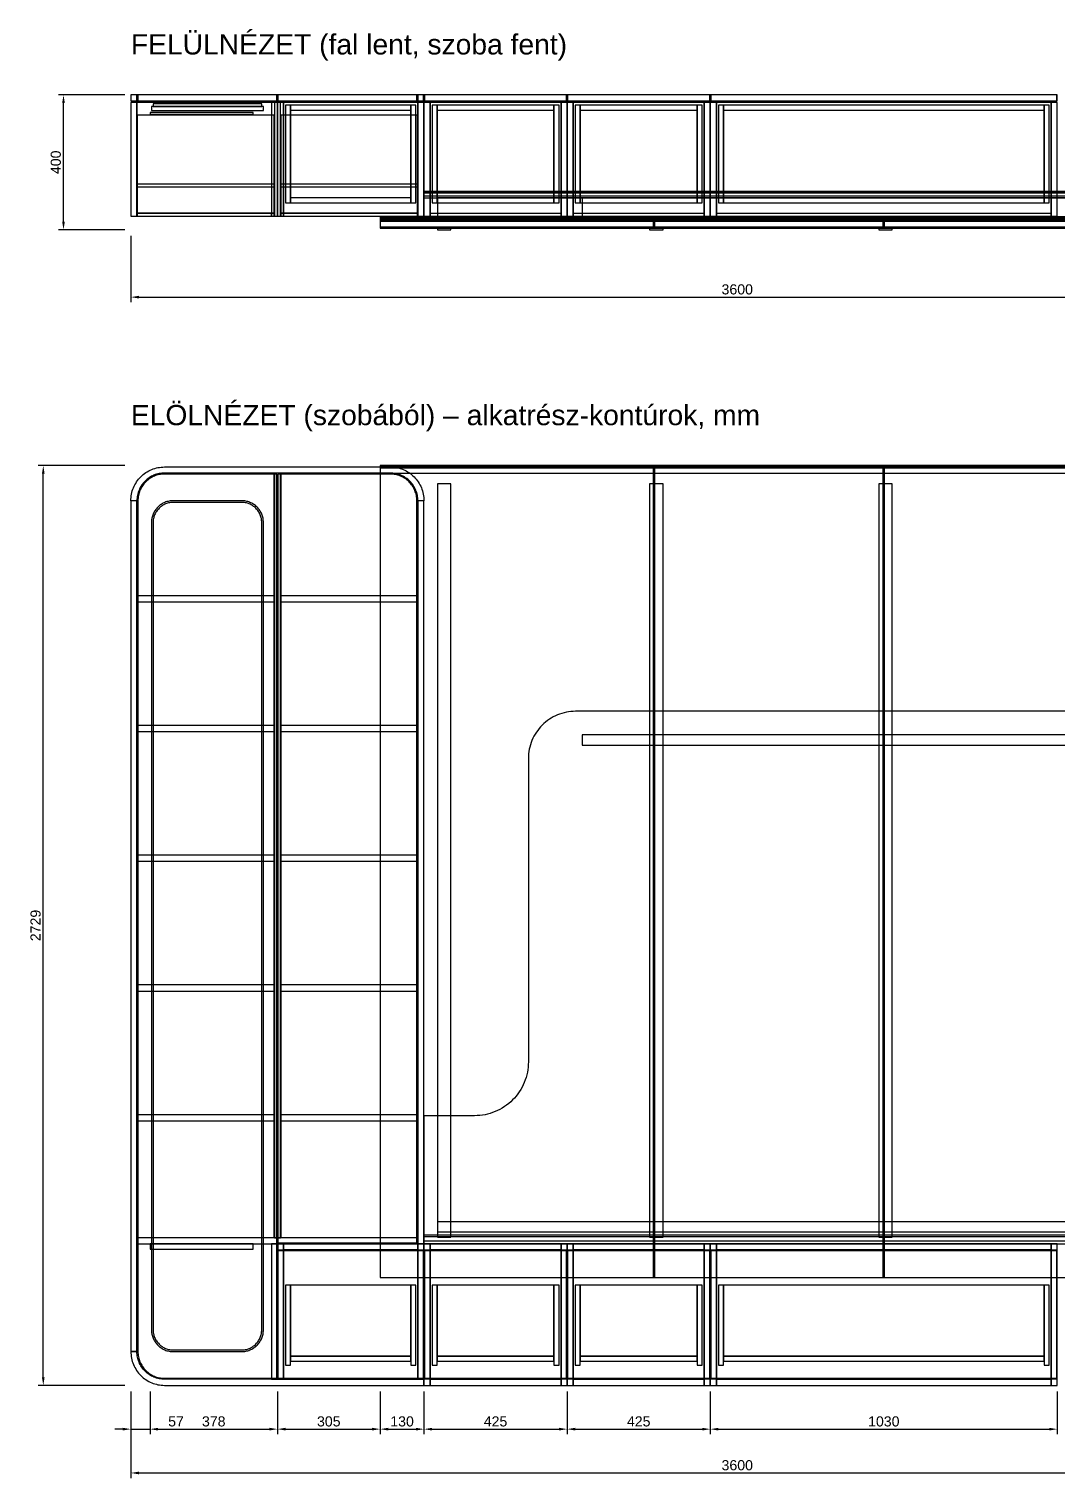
# Model space of a CAD drawing. Header units: millimetres. Extents: x -303 to 5128, y 1225 to 5525.
# Drawn here: x -303 to 2749, y 1225 to 5525 of the extents above; entities that cross this region are included whole.
import ezdxf

# ---------------------------------------------------------------- set-up
doc = ezdxf.new("R2010")
doc.units = ezdxf.units.MM
doc.layers.add('MERET', color=2, linetype='Continuous')
doc.layers.add('MERET_NEZET', color=7, linetype='Continuous')
doc.styles.get("Standard").update_dxf_attribs({"font": 'Arial.ttf'})
doc.dimstyles.new('ISO-25', dxfattribs={"dimtxt": 2.5, "dimasz": 2.5, "dimexe": 1.25, "dimexo": 0.625, "dimtad": 1, "dimtxsty": 'Standard', "dimcen": 2.5, "dimadec": 0, "dimazin": 0, "dimtfac": 1, "dimtmove": 0, "dimatfit": 3, "dimfxl": 1, "dimarcsym": 0})

# ---------------------------------------------------------------- blocks, each defined once
blk = doc.blocks.new('*D19')
at = {"layer": 'Defpoints', "color": 0, "transparency": 16777216}
for p in [(0, 1500), (3600, 1500), (3600, 1240)]:
    blk.add_point(p, dxfattribs=at)
at = {"layer": 'MERET', "color": 0, "lineweight": -2, "transparency": 16777216}
for p, q in [((0, 1482), (0, 1225)), ((3600, 1482), (3600, 1225)), ((24, 1240), (3576, 1240))]:
    blk.add_line(p, q, dxfattribs=at)
at = {"layer": 'MERET', "color": 0, "transparency": 16777216}
for points in [[(24, 1244), (24, 1236), (0, 1240)], [(3576, 1244), (3576, 1236), (3600, 1240)]]:
    blk.add_solid(points, dxfattribs=at)
at = {"layer": 'MERET', "color": 0, "transparency": 16777216, "insert": (1800, 1262.8), "char_height": 30, "attachment_point": 5}
blk.add_mtext('3600', dxfattribs=at)
blk = doc.blocks.new('*D20')
at = {"layer": 'Defpoints', "color": 0, "transparency": 16777216}
for p in [(-260, 4229), (0, 4229), (0, 1500)]:
    blk.add_point(p, dxfattribs=at)
at = {"layer": 'MERET', "color": 0, "lineweight": -2, "transparency": 16777216}
for p, q in [((-18, 4229), (-275, 4229)), ((-260, 1524), (-260, 4205)), ((-18, 1500), (-275, 1500))]:
    blk.add_line(p, q, dxfattribs=at)
at = {"layer": 'MERET', "color": 0, "transparency": 16777216}
for points in [[(-264, 4205), (-256, 4205), (-260, 4229)], [(-264, 1524), (-256, 1524), (-260, 1500)]]:
    blk.add_solid(points, dxfattribs=at)
at = {"layer": 'MERET', "color": 0, "transparency": 16777216, "insert": (-282.8, 2864.5), "char_height": 30, "attachment_point": 5, "rotation": 90}
blk.add_mtext('2729', dxfattribs=at)
blk = doc.blocks.new('*D21')
at = {"layer": 'Defpoints', "color": 0, "transparency": 16777216}
for p in [(0, 4929), (3600, 4929), (3600, 4729)]:
    blk.add_point(p, dxfattribs=at)
at = {"layer": 'MERET', "color": 0, "lineweight": -2, "transparency": 16777216}
for p, q in [((0, 4911), (0, 4714)), ((3600, 4911), (3600, 4714)), ((24, 4729), (3576, 4729))]:
    blk.add_line(p, q, dxfattribs=at)
at = {"layer": 'MERET', "color": 0, "transparency": 16777216}
for points in [[(24, 4733), (24, 4725), (0, 4729)], [(3576, 4733), (3576, 4725), (3600, 4729)]]:
    blk.add_solid(points, dxfattribs=at)
at = {"layer": 'MERET', "color": 0, "transparency": 16777216, "insert": (1800, 4751.8), "char_height": 30, "attachment_point": 5}
blk.add_mtext('3600', dxfattribs=at)
blk = doc.blocks.new('*D22')
at = {"layer": 'Defpoints', "color": 0, "transparency": 16777216}
for p in [(-200, 5329), (0, 5329), (0, 4929)]:
    blk.add_point(p, dxfattribs=at)
at = {"layer": 'MERET', "color": 0, "lineweight": -2, "transparency": 16777216}
for p, q in [((-18, 5329), (-215, 5329)), ((-200, 4953), (-200, 5305)), ((-18, 4929), (-215, 4929))]:
    blk.add_line(p, q, dxfattribs=at)
at = {"layer": 'MERET', "color": 0, "transparency": 16777216}
for points in [[(-204, 5305), (-196, 5305), (-200, 5329)], [(-204, 4953), (-196, 4953), (-200, 4929)]]:
    blk.add_solid(points, dxfattribs=at)
at = {"layer": 'MERET', "color": 0, "transparency": 16777216, "insert": (-222.8, 5129), "char_height": 30, "attachment_point": 5, "rotation": 90}
blk.add_mtext('400', dxfattribs=at)
blk = doc.blocks.new('*D25')
at = {"layer": 'Defpoints', "color": 0, "transparency": 16777216}
for p in [(0, 1500), (57, 1500), (57, 1370)]:
    blk.add_point(p, dxfattribs=at)
at = {"layer": 'MERET', "color": 0, "lineweight": -2, "transparency": 16777216}
for p, q in [((0, 1482), (0, 1355)), ((57, 1482), (57, 1355)), ((-24, 1370), (-48, 1370)), ((0, 1370), (57, 1370)), ((81, 1370), (163, 1370))]:
    blk.add_line(p, q, dxfattribs=at)
at = {"layer": 'MERET', "color": 0, "transparency": 16777216}
for points in [[(-24, 1374), (-24, 1366), (0, 1370)], [(81, 1374), (81, 1366), (57, 1370)]]:
    blk.add_solid(points, dxfattribs=at)
at = {"layer": 'MERET', "color": 0, "transparency": 16777216, "insert": (134, 1392.8), "char_height": 30, "attachment_point": 5}
blk.add_mtext('57', dxfattribs=at)
blk = doc.blocks.new('*D26')
at = {"layer": 'Defpoints', "color": 0, "transparency": 16777216}
for p in [(57, 1500), (435, 1500), (435, 1370)]:
    blk.add_point(p, dxfattribs=at)
at = {"layer": 'MERET', "color": 0, "lineweight": -2, "transparency": 16777216}
for p, q in [((57, 1482), (57, 1355)), ((435, 1482), (435, 1355)), ((81, 1370), (411, 1370))]:
    blk.add_line(p, q, dxfattribs=at)
at = {"layer": 'MERET', "color": 0, "transparency": 16777216}
for points in [[(81, 1374), (81, 1366), (57, 1370)], [(411, 1374), (411, 1366), (435, 1370)]]:
    blk.add_solid(points, dxfattribs=at)
at = {"layer": 'MERET', "color": 0, "transparency": 16777216, "insert": (246, 1392.8), "char_height": 30, "attachment_point": 5}
blk.add_mtext('378', dxfattribs=at)
blk = doc.blocks.new('*D27')
at = {"layer": 'Defpoints', "color": 0, "transparency": 16777216}
for p in [(435, 1500), (740, 1500), (740, 1370)]:
    blk.add_point(p, dxfattribs=at)
at = {"layer": 'MERET', "color": 0, "lineweight": -2, "transparency": 16777216}
for p, q in [((435, 1482), (435, 1355)), ((740, 1482), (740, 1355)), ((459, 1370), (716, 1370))]:
    blk.add_line(p, q, dxfattribs=at)
at = {"layer": 'MERET', "color": 0, "transparency": 16777216}
for points in [[(459, 1374), (459, 1366), (435, 1370)], [(716, 1374), (716, 1366), (740, 1370)]]:
    blk.add_solid(points, dxfattribs=at)
at = {"layer": 'MERET', "color": 0, "transparency": 16777216, "insert": (587.5, 1392.8), "char_height": 30, "attachment_point": 5}
blk.add_mtext('305', dxfattribs=at)
blk = doc.blocks.new('*D28')
at = {"layer": 'Defpoints', "color": 0, "transparency": 16777216}
for p in [(740, 1500), (870, 1500), (870, 1370)]:
    blk.add_point(p, dxfattribs=at)
at = {"layer": 'MERET', "color": 0, "lineweight": -2, "transparency": 16777216}
for p, q in [((740, 1482), (740, 1355)), ((870, 1482), (870, 1355)), ((764, 1370), (846, 1370))]:
    blk.add_line(p, q, dxfattribs=at)
at = {"layer": 'MERET', "color": 0, "transparency": 16777216}
for points in [[(764, 1374), (764, 1366), (740, 1370)], [(846, 1374), (846, 1366), (870, 1370)]]:
    blk.add_solid(points, dxfattribs=at)
at = {"layer": 'MERET', "color": 0, "transparency": 16777216, "insert": (805, 1392.8), "char_height": 30, "attachment_point": 5}
blk.add_mtext('130', dxfattribs=at)
blk = doc.blocks.new('*D29')
at = {"layer": 'Defpoints', "color": 0, "transparency": 16777216}
for p in [(870, 1500), (1295, 1500), (1295, 1370)]:
    blk.add_point(p, dxfattribs=at)
at = {"layer": 'MERET', "color": 0, "lineweight": -2, "transparency": 16777216}
for p, q in [((870, 1482), (870, 1355)), ((1295, 1482), (1295, 1355)), ((894, 1370), (1271, 1370))]:
    blk.add_line(p, q, dxfattribs=at)
at = {"layer": 'MERET', "color": 0, "transparency": 16777216}
for points in [[(894, 1374), (894, 1366), (870, 1370)], [(1271, 1374), (1271, 1366), (1295, 1370)]]:
    blk.add_solid(points, dxfattribs=at)
at = {"layer": 'MERET', "color": 0, "transparency": 16777216, "insert": (1082.5, 1392.8), "char_height": 30, "attachment_point": 5}
blk.add_mtext('425', dxfattribs=at)
blk = doc.blocks.new('*D30')
at = {"layer": 'Defpoints', "color": 0, "transparency": 16777216}
for p in [(1295, 1500), (1720, 1500), (1720, 1370)]:
    blk.add_point(p, dxfattribs=at)
at = {"layer": 'MERET', "color": 0, "lineweight": -2, "transparency": 16777216}
for p, q in [((1295, 1482), (1295, 1355)), ((1720, 1482), (1720, 1355)), ((1319, 1370), (1696, 1370))]:
    blk.add_line(p, q, dxfattribs=at)
at = {"layer": 'MERET', "color": 0, "transparency": 16777216}
for points in [[(1319, 1374), (1319, 1366), (1295, 1370)], [(1696, 1374), (1696, 1366), (1720, 1370)]]:
    blk.add_solid(points, dxfattribs=at)
at = {"layer": 'MERET', "color": 0, "transparency": 16777216, "insert": (1507.5, 1392.8), "char_height": 30, "attachment_point": 5}
blk.add_mtext('425', dxfattribs=at)
blk = doc.blocks.new('*D31')
at = {"layer": 'Defpoints', "color": 0, "transparency": 16777216}
for p in [(1720, 1500), (2750, 1500), (2750, 1370)]:
    blk.add_point(p, dxfattribs=at)
at = {"layer": 'MERET', "color": 0, "lineweight": -2, "transparency": 16777216}
for p, q in [((1720, 1482), (1720, 1355)), ((2750, 1482), (2750, 1355)), ((1744, 1370), (2726, 1370))]:
    blk.add_line(p, q, dxfattribs=at)
at = {"layer": 'MERET', "color": 0, "transparency": 16777216}
for points in [[(1744, 1374), (1744, 1366), (1720, 1370)], [(2726, 1374), (2726, 1366), (2750, 1370)]]:
    blk.add_solid(points, dxfattribs=at)
at = {"layer": 'MERET', "color": 0, "transparency": 16777216, "insert": (2235, 1392.8), "char_height": 30, "attachment_point": 5}
blk.add_mtext('1030', dxfattribs=at)

msp = doc.modelspace()

# ---------------------------------------------------------------- linework, layer by layer
at = {"layer": 'MERET_NEZET'}
for points in [[(0, 5311), (870, 5311), (870, 5329), (0, 5329)], [(0, 5311), (870, 5311), (870, 5329), (0, 5329)], [(0, 5311), (18, 5311), (18, 5329), (0, 5329)], [(0, 4969), (18, 4969), (18, 5306), (0, 5306)], [(0, 4969), (870, 4969), (870, 5306), (0, 5306)], [(0, 4969), (870, 4969), (870, 5306), (0, 5306)], [(18, 4969), (852, 4969), (852, 5306), (18, 5306)], [(21, 5311), (433.5, 5311), (433.5, 5329), (21, 5329)], [(61, 5283), (393.5, 5283), (393.5, 5295), (61, 5295)], [(66, 5295), (388.5, 5295), (388.5, 5303), (66, 5303)], [(417, 4969), (435, 4969), (435, 5306), (417, 5306)], [(426, 4969), (444, 4969), (444, 5306), (426, 5306)], [(435, 4969), (453, 4969), (453, 5306), (435, 5306)], [(436.5, 5311), (868.5, 5311), (868.5, 5329), (436.5, 5329)], [(436.5, 5311), (849, 5311), (849, 5329), (436.5, 5329)], [(436.5, 5311), (870, 5311), (870, 5329), (436.5, 5329)], [(453, 4969), (852, 4969), (852, 5306), (453, 5306)], [(459, 5009), (474, 5009), (474, 5299), (459, 5299)], [(474, 5284), (831, 5284), (831, 5299), (474, 5299)], [(474, 5009), (831, 5009), (831, 5299), (474, 5299)], [(831, 5009), (846, 5009), (846, 5299), (831, 5299)], [(852, 5311), (870, 5311), (870, 5329), (852, 5329)], [(852, 4969), (870, 4969), (870, 5306), (852, 5306)], [(852, 4969), (870, 4969), (870, 5306), (852, 5306)], [(870, 5311), (1720, 5311), (1720, 5329), (870, 5329)], [(870, 5311), (1720, 5311), (1720, 5329), (870, 5329)], [(870, 4969), (888, 4969), (888, 5306), (870, 5306)], [(871.5, 5311), (1293.5, 5311), (1293.5, 5329), (871.5, 5329)], [(888, 4969), (1277, 4969), (1277, 5306), (888, 5306)], [(888, 4969), (1277, 4969), (1277, 5306), (888, 5306)], [(894, 5009), (909, 5009), (909, 5299), (894, 5299)], [(909, 5284), (1256, 5284), (1256, 5299), (909, 5299)], [(909, 5009), (1256, 5009), (1256, 5299), (909, 5299)], [(1256, 5009), (1271, 5009), (1271, 5299), (1256, 5299)], [(1277, 4969), (1295, 4969), (1295, 5306), (1277, 5306)], [(1295, 4969), (1313, 4969), (1313, 5306), (1295, 5306)], [(1296.5, 5311), (1718.5, 5311), (1718.5, 5329), (1296.5, 5329)], [(1313, 4969), (1702, 4969), (1702, 5306), (1313, 5306)], [(1313, 4969), (1702, 4969), (1702, 5306), (1313, 5306)], [(1319, 5009), (1334, 5009), (1334, 5299), (1319, 5299)], [(1334, 5284), (1681, 5284), (1681, 5299), (1334, 5299)], [(1334, 5009), (1681, 5009), (1681, 5299), (1334, 5299)], [(1681, 5009), (1696, 5009), (1696, 5299), (1681, 5299)], [(1702, 4969), (1720, 4969), (1720, 5306), (1702, 5306)], [(1720, 5311), (2750, 5311), (2750, 5329), (1720, 5329)], [(1720, 5311), (2750, 5311), (2750, 5329), (1720, 5329)], [(1720, 4969), (1738, 4969), (1738, 5306), (1720, 5306)], [(1721.5, 5311), (2748.5, 5311), (2748.5, 5329), (1721.5, 5329)], [(1738, 4969), (2732, 4969), (2732, 5306), (1738, 5306)], [(1738, 4969), (2732, 4969), (2732, 5306), (1738, 5306)], [(1744, 5009), (1759, 5009), (1759, 5299), (1744, 5299)], [(1759, 5284), (2711, 5284), (2711, 5299), (1759, 5299)], [(1759, 5009), (2711, 5009), (2711, 5299), (1759, 5299)], [(2711, 5009), (2726, 5009), (2726, 5299), (2711, 5299)], [(2732, 4969), (2750, 4969), (2750, 5306), (2732, 5306)], [(19, 4979), (425, 4979), (425, 5269), (19, 5269)], [(19, 4979), (425, 4979), (425, 5269), (19, 5269)], [(19, 4979), (425, 4979), (425, 5269), (19, 5269)], [(19, 4979), (425, 4979), (425, 5269), (19, 5269)], [(19, 4979), (425, 4979), (425, 5269), (19, 5269)], [(57, 5272), (363, 5272), (363, 5277), (57, 5277)], [(445, 4979), (851, 4979), (851, 5269), (445, 5269)], [(445, 4979), (851, 4979), (851, 5269), (445, 5269)], [(445, 4979), (851, 4979), (851, 5269), (445, 5269)], [(445, 4979), (851, 4979), (851, 5269), (445, 5269)], [(445, 4979), (851, 4979), (851, 5269), (445, 5269)], [(19, 5056), (425, 5056), (425, 5064), (19, 5064)], [(445, 5056), (851, 5056), (851, 5064), (445, 5064)], [(870, 5024), (3500, 5024), (3500, 5042), (870, 5042)], [(870, 5038), (3498, 5038), (3498, 5042), (870, 5042)], [(870, 5030), (3498, 5030), (3498, 5038), (870, 5038)], [(474, 5009), (831, 5009), (831, 5024), (474, 5024)], [(909, 5009), (1256, 5009), (1256, 5024), (909, 5024)], [(910, 4955), (3440, 4955), (3440, 5024), (910, 5024)], [(1334, 5009), (1681, 5009), (1681, 5024), (1334, 5024)], [(1340, 4955), (3360, 4955), (3360, 5024), (1340, 5024)], [(1759, 5009), (2711, 5009), (2711, 5024), (1759, 5024)], [(18, 4969), (417, 4969), (417, 4977), (18, 4977)], [(19, 4969), (425, 4969), (425, 4977), (19, 4977)], [(445, 4969), (851, 4969), (851, 4977), (445, 4977)], [(453, 4969), (852, 4969), (852, 4977), (453, 4977)], [(740, 4963), (3597, 4963), (3597, 4967), (740, 4967)], [(740, 4955), (3597, 4955), (3597, 4963), (740, 4963)], [(740, 4934), (3585, 4934), (3585, 4958), (740, 4958)], [(740, 4954), (3585, 4954), (3585, 4958), (740, 4958)], [(740, 4954), (3597, 4954), (3597, 4955), (740, 4955)], [(740, 4937), (1551, 4937), (1551, 4954), (740, 4954)], [(888, 4969), (1277, 4969), (1277, 4977), (888, 4977)], [(1313, 4969), (1702, 4969), (1702, 4977), (1313, 4977)], [(1554, 4937), (2233.5, 4937), (2233.5, 4954), (1554, 4954)], [(1738, 4969), (2732, 4969), (2732, 4977), (1738, 4977)], [(2236.5, 4937), (2916, 4937), (2916, 4954), (2236.5, 4954)], [(740, 4934), (3585, 4934), (3585, 4937), (740, 4937)], [(910, 4929), (950, 4929), (950, 4937), (910, 4937)], [(1540, 4929), (1580, 4929), (1580, 4937), (1540, 4937)], [(2220, 4929), (2260, 4929), (2260, 4937), (2220, 4937)], [(0, 4125), (0.12, 4129.91), (0.48, 4134.8), (1.08, 4139.67), (1.92, 4144.51), (3, 4149.3), (4.31, 4154.03), (5.85, 4158.69), (7.61, 4163.27), (9.6, 4167.76), (11.81, 4172.14), (14.23, 4176.41), (16.85, 4180.56), (19.68, 4184.57), (22.7, 4188.44), (25.9, 4192.16), (29.29, 4195.71), (32.84, 4199.1), (36.56, 4202.3), (40.43, 4205.32), (44.44, 4208.15), (48.59, 4210.77), (52.86, 4213.19), (57.24, 4215.4), (61.73, 4217.39), (66.31, 4219.15), (70.97, 4220.69), (75.7, 4222), (80.49, 4223.08), (85.33, 4223.92), (90.2, 4224.52), (95.09, 4224.88), (100, 4225), (770, 4225), (770, 4225), (774.91, 4224.88), (779.8, 4224.52), (784.67, 4223.92), (789.51, 4223.08), (794.3, 4222), (799.03, 4220.69), (803.69, 4219.15), (808.27, 4217.39), (812.76, 4215.4), (817.14, 4213.19), (821.41, 4210.77), (825.56, 4208.15), (829.57, 4205.32), (833.44, 4202.3), (837.16, 4199.1), (840.71, 4195.71), (844.1, 4192.16), (847.3, 4188.44), (850.32, 4184.57), (853.15, 4180.56), (855.77, 4176.41), (858.19, 4172.14), (860.4, 4167.76), (862.39, 4163.27), (864.15, 4158.69), (865.69, 4154.03), (867, 4149.3), (868.08, 4144.51), (868.92, 4139.67), (869.52, 4134.8), (869.88, 4129.91), (870, 4125), (852, 4125), (852, 4125), (851.9, 4129.02), (851.61, 4133.04), (851.11, 4137.03), (850.42, 4141), (849.54, 4144.92), (848.47, 4148.8), (847.21, 4152.62), (845.76, 4156.38), (844.13, 4160.06), (842.32, 4163.65), (840.33, 4167.16), (838.18, 4170.56), (835.86, 4173.85), (833.39, 4177.02), (830.76, 4180.07), (827.98, 4182.98), (825.07, 4185.76), (822.02, 4188.39), (818.85, 4190.86), (815.56, 4193.18), (812.16, 4195.33), (808.65, 4197.32), (805.06, 4199.13), (801.38, 4200.76), (797.62, 4202.21), (793.8, 4203.47), (789.92, 4204.54), (786, 4205.42), (782.03, 4206.11), (778.04, 4206.61), (774.02, 4206.9), (770, 4207), (100, 4207), (100, 4207), (95.98, 4206.9), (91.96, 4206.61), (87.97, 4206.11), (84, 4205.42), (80.08, 4204.54), (76.2, 4203.47), (72.38, 4202.21), (68.62, 4200.76), (64.94, 4199.13), (61.35, 4197.32), (57.84, 4195.33), (54.44, 4193.18), (51.15, 4190.86), (47.98, 4188.39), (44.93, 4185.76), (42.02, 4182.98), (39.24, 4180.07), (36.61, 4177.02), (34.14, 4173.85), (31.82, 4170.56), (29.67, 4167.16), (27.68, 4163.65), (25.87, 4160.06), (24.24, 4156.38), (22.79, 4152.62), (21.53, 4148.8), (20.46, 4144.92), (19.58, 4141), (18.89, 4137.03), (18.39, 4133.04), (18.1, 4129.02), (18, 4125)], [(0, 4125), (0.12, 4129.91), (0.48, 4134.8), (1.08, 4139.67), (1.92, 4144.51), (3, 4149.3), (4.31, 4154.03), (5.85, 4158.69), (7.61, 4163.27), (9.6, 4167.76), (11.81, 4172.14), (14.23, 4176.41), (16.85, 4180.56), (19.68, 4184.57), (22.7, 4188.44), (25.9, 4192.16), (29.29, 4195.71), (32.84, 4199.1), (36.56, 4202.3), (40.43, 4205.32), (44.44, 4208.15), (48.59, 4210.77), (52.86, 4213.19), (57.24, 4215.4), (61.73, 4217.39), (66.31, 4219.15), (70.97, 4220.69), (75.7, 4222), (80.49, 4223.08), (85.33, 4223.92), (90.2, 4224.52), (95.09, 4224.88), (100, 4225), (770, 4225), (770, 4225), (774.91, 4224.88), (779.8, 4224.52), (784.67, 4223.92), (789.51, 4223.08), (794.3, 4222), (799.03, 4220.69), (803.69, 4219.15), (808.27, 4217.39), (812.76, 4215.4), (817.14, 4213.19), (821.41, 4210.77), (825.56, 4208.15), (829.57, 4205.32), (833.44, 4202.3), (837.16, 4199.1), (840.71, 4195.71), (844.1, 4192.16), (847.3, 4188.44), (850.32, 4184.57), (853.15, 4180.56), (855.77, 4176.41), (858.19, 4172.14), (860.4, 4167.76), (862.39, 4163.27), (864.15, 4158.69), (865.69, 4154.03), (867, 4149.3), (868.08, 4144.51), (868.92, 4139.67), (869.52, 4134.8), (869.88, 4129.91), (870, 4125), (852, 4125), (852, 4125), (851.9, 4129.02), (851.61, 4133.04), (851.11, 4137.03), (850.42, 4141), (849.54, 4144.92), (848.47, 4148.8), (847.21, 4152.62), (845.76, 4156.38), (844.13, 4160.06), (842.32, 4163.65), (840.33, 4167.16), (838.18, 4170.56), (835.86, 4173.85), (833.39, 4177.02), (830.76, 4180.07), (827.98, 4182.98), (825.07, 4185.76), (822.02, 4188.39), (818.85, 4190.86), (815.56, 4193.18), (812.16, 4195.33), (808.65, 4197.32), (805.06, 4199.13), (801.38, 4200.76), (797.62, 4202.21), (793.8, 4203.47), (789.92, 4204.54), (786, 4205.42), (782.03, 4206.11), (778.04, 4206.61), (774.02, 4206.9), (770, 4207), (100, 4207), (100, 4207), (95.98, 4206.9), (91.96, 4206.61), (87.97, 4206.11), (84, 4205.42), (80.08, 4204.54), (76.2, 4203.47), (72.38, 4202.21), (68.62, 4200.76), (64.94, 4199.13), (61.35, 4197.32), (57.84, 4195.33), (54.44, 4193.18), (51.15, 4190.86), (47.98, 4188.39), (44.93, 4185.76), (42.02, 4182.98), (39.24, 4180.07), (36.61, 4177.02), (34.14, 4173.85), (31.82, 4170.56), (29.67, 4167.16), (27.68, 4163.65), (25.87, 4160.06), (24.24, 4156.38), (22.79, 4152.62), (21.53, 4148.8), (20.46, 4144.92), (19.58, 4141), (18.89, 4137.03), (18.39, 4133.04), (18.1, 4129.02), (18, 4125)], [(740, 4226), (3585, 4226), (3585, 4229), (740, 4229)], [(740, 4226), (3585, 4226), (3585, 4229), (740, 4229)], [(740, 4225), (3585, 4225), (3585, 4226), (740, 4226)], [(740, 1820), (1551, 1820), (1551, 4225), (740, 4225)], [(740, 1820), (3597, 1820), (3597, 4225), (740, 4225)], [(740, 4222), (3597, 4222), (3597, 4225), (740, 4225)], [(740, 4207), (3597, 4207), (3597, 4225), (740, 4225)], [(1554, 1820), (2233.5, 1820), (2233.5, 4225), (1554, 4225)], [(2236.5, 1820), (2916, 1820), (2916, 4225), (2236.5, 4225)], [(19, 2285), (425, 2285), (425, 4206), (100, 4206), (100, 4206), (95.98, 4205.9), (91.96, 4205.61), (87.97, 4205.11), (84, 4204.42), (80.08, 4203.54), (76.2, 4202.47), (72.38, 4201.21), (68.62, 4199.76), (64.94, 4198.13), (61.35, 4196.32), (57.84, 4194.33), (54.44, 4192.18), (51.15, 4189.86), (47.98, 4187.39), (44.93, 4184.76), (42.02, 4181.98), (39.24, 4179.07), (36.61, 4176.02), (34.14, 4172.85), (31.82, 4169.56), (29.67, 4166.16), (27.68, 4162.65), (25.87, 4159.06), (24.24, 4155.38), (22.79, 4151.62), (21.53, 4147.8), (20.46, 4143.92), (19.58, 4140), (19, 4136.68)], [(100, 1521), (433.5, 1521), (433.5, 4204), (100, 4204), (100, 4204), (96.12, 4203.9), (92.26, 4203.62), (88.41, 4203.14), (84.59, 4202.48), (80.8, 4201.63), (77.07, 4200.6), (73.39, 4199.38), (69.77, 4197.99), (66.22, 4196.42), (62.76, 4194.67), (59.39, 4192.76), (56.11, 4190.69), (52.94, 4188.45), (49.88, 4186.07), (46.95, 4183.54), (44.14, 4180.86), (41.46, 4178.05), (38.93, 4175.12), (36.55, 4172.06), (34.31, 4168.89), (32.24, 4165.61), (30.33, 4162.24), (28.58, 4158.78), (27.01, 4155.23), (25.62, 4151.61), (24.4, 4147.93), (23.37, 4144.2), (22.52, 4140.41), (21.86, 4136.59), (21.38, 4132.74), (21.1, 4128.88), (21, 4125), (21, 1600), (21, 1600), (21.1, 1596.12), (21.38, 1592.26), (21.86, 1588.41), (22.52, 1584.59), (23.37, 1580.8), (24.4, 1577.07), (25.62, 1573.39), (27.01, 1569.77), (28.58, 1566.22), (30.33, 1562.76), (32.24, 1559.39), (34.31, 1556.11), (36.55, 1552.94), (38.93, 1549.88), (41.46, 1546.95), (44.14, 1544.14), (46.95, 1541.46), (49.88, 1538.93), (52.94, 1536.55), (56.11, 1534.31), (59.39, 1532.24), (62.76, 1530.33), (66.22, 1528.58), (69.77, 1527.01), (73.39, 1525.62), (77.07, 1524.4), (80.8, 1523.37), (84.59, 1522.52), (88.41, 1521.86), (92.26, 1521.38), (96.12, 1521.1), (100, 1521)], [(426, 1938), (444, 1938), (444, 4207), (426, 4207)], [(436.5, 1923), (849, 1923), (849, 4125), (849, 4125), (848.9, 4128.88), (848.62, 4132.74), (848.14, 4136.59), (847.48, 4140.41), (846.63, 4144.2), (845.6, 4147.93), (844.38, 4151.61), (842.99, 4155.23), (841.42, 4158.78), (839.67, 4162.24), (837.76, 4165.61), (835.69, 4168.89), (833.45, 4172.06), (831.07, 4175.12), (828.54, 4178.05), (825.86, 4180.86), (823.05, 4183.54), (820.12, 4186.07), (817.06, 4188.45), (813.89, 4190.69), (810.61, 4192.76), (807.24, 4194.67), (803.78, 4196.42), (800.23, 4197.99), (796.61, 4199.38), (792.93, 4200.6), (789.2, 4201.63), (785.41, 4202.48), (781.59, 4203.14), (777.74, 4203.62), (773.88, 4203.9), (770, 4204), (436.5, 4204)], [(445, 2285), (851, 2285), (851, 4136.68), (850.42, 4140), (849.54, 4143.92), (848.47, 4147.8), (847.21, 4151.62), (845.76, 4155.38), (844.13, 4159.06), (842.32, 4162.65), (840.33, 4166.16), (838.18, 4169.56), (835.86, 4172.85), (833.39, 4176.02), (830.76, 4179.07), (827.98, 4181.98), (825.07, 4184.76), (822.02, 4187.39), (818.85, 4189.86), (815.56, 4192.18), (812.16, 4194.33), (808.65, 4196.32), (805.06, 4198.13), (801.38, 4199.76), (797.62, 4201.21), (793.8, 4202.47), (789.92, 4203.54), (786, 4204.42), (782.03, 4205.11), (778.04, 4205.61), (774.02, 4205.9), (770, 4206), (445, 4206)], [(910, 1940), (950, 1940), (950, 4175), (910, 4175)], [(1540, 1940), (1580, 1940), (1580, 4175), (1540, 4175)], [(2220, 1940), (2260, 1940), (2260, 4175), (2220, 4175)], [(0, 1600), (18, 1600), (18, 4125), (0, 4125)], [(0, 1600), (18, 1600), (18, 4125), (0, 4125)], [(328.5, 1600), (331.69, 1600.08), (334.87, 1600.31), (338.04, 1600.7), (341.18, 1601.25), (344.29, 1601.95), (347.37, 1602.8), (350.4, 1603.8), (353.37, 1604.95), (356.29, 1606.24), (359.14, 1607.68), (361.92, 1609.25), (364.61, 1610.95), (367.22, 1612.79), (369.74, 1614.75), (372.15, 1616.84), (374.46, 1619.04), (376.66, 1621.35), (378.75, 1623.76), (380.71, 1626.28), (382.55, 1628.89), (384.25, 1631.58), (385.82, 1634.36), (387.26, 1637.21), (388.55, 1640.13), (389.7, 1643.1), (390.7, 1646.13), (391.55, 1649.21), (392.25, 1652.32), (392.8, 1655.46), (393.19, 1658.63), (393.42, 1661.81), (393.5, 1665), (393.5, 4060), (393.42, 4063.19), (393.19, 4066.37), (392.8, 4069.54), (392.25, 4072.68), (391.55, 4075.79), (390.7, 4078.87), (389.7, 4081.9), (388.55, 4084.87), (387.26, 4087.79), (385.82, 4090.64), (384.25, 4093.42), (382.55, 4096.11), (380.71, 4098.72), (378.75, 4101.24), (376.66, 4103.65), (374.46, 4105.96), (372.15, 4108.16), (369.74, 4110.25), (367.22, 4112.21), (364.61, 4114.05), (361.92, 4115.75), (359.14, 4117.32), (356.29, 4118.76), (353.37, 4120.05), (350.4, 4121.2), (347.37, 4122.2), (344.29, 4123.05), (341.18, 4123.75), (338.04, 4124.3), (334.87, 4124.69), (331.69, 4124.92), (328.5, 4125), (126, 4125), (122.81, 4124.92), (119.63, 4124.69), (116.46, 4124.3), (113.32, 4123.75), (110.21, 4123.05), (107.13, 4122.2), (104.1, 4121.2), (101.13, 4120.05), (98.21, 4118.76), (95.36, 4117.32), (92.58, 4115.75), (89.89, 4114.05), (87.28, 4112.21), (84.76, 4110.25), (82.35, 4108.16), (80.04, 4105.96), (77.84, 4103.65), (75.75, 4101.24), (73.79, 4098.72), (71.95, 4096.11), (70.25, 4093.42), (68.68, 4090.64), (67.24, 4087.79), (65.95, 4084.87), (64.8, 4081.9), (63.8, 4078.87), (62.95, 4075.79), (62.25, 4072.68), (61.7, 4069.54), (61.31, 4066.37), (61.08, 4063.19), (61, 4060), (61, 1665), (61.08, 1661.81), (61.31, 1658.63), (61.7, 1655.46), (62.25, 1652.32), (62.95, 1649.21), (63.8, 1646.13), (64.8, 1643.1), (65.95, 1640.13), (67.24, 1637.21), (68.68, 1634.36), (70.25, 1631.58), (71.95, 1628.89), (73.79, 1626.28), (75.75, 1623.76), (77.84, 1621.35), (80.04, 1619.04), (82.35, 1616.84), (84.76, 1614.75), (87.28, 1612.79), (89.89, 1610.95), (92.58, 1609.25), (95.36, 1607.68), (98.21, 1606.24), (101.13, 1604.95), (104.1, 1603.8), (107.13, 1602.8), (110.21, 1601.95), (113.32, 1601.25), (116.46, 1600.7), (119.63, 1600.31), (122.81, 1600.08), (126, 1600)], [(328.5, 1605), (331.44, 1605.07), (334.38, 1605.29), (337.3, 1605.65), (340.21, 1606.15), (343.08, 1606.8), (345.92, 1607.58), (348.71, 1608.51), (351.46, 1609.57), (354.15, 1610.76), (356.78, 1612.08), (359.35, 1613.54), (361.83, 1615.11), (364.24, 1616.81), (366.56, 1618.62), (368.79, 1620.54), (370.93, 1622.57), (372.96, 1624.71), (374.88, 1626.94), (376.69, 1629.26), (378.39, 1631.67), (379.96, 1634.15), (381.42, 1636.72), (382.74, 1639.35), (383.93, 1642.04), (384.99, 1644.79), (385.92, 1647.58), (386.7, 1650.42), (387.35, 1653.29), (387.85, 1656.2), (388.21, 1659.12), (388.43, 1662.06), (388.5, 1665), (388.5, 4060), (388.43, 4062.94), (388.21, 4065.88), (387.85, 4068.8), (387.35, 4071.71), (386.7, 4074.58), (385.92, 4077.42), (384.99, 4080.21), (383.93, 4082.96), (382.74, 4085.65), (381.42, 4088.28), (379.96, 4090.85), (378.39, 4093.33), (376.69, 4095.74), (374.88, 4098.06), (372.96, 4100.29), (370.93, 4102.43), (368.79, 4104.46), (366.56, 4106.38), (364.24, 4108.19), (361.83, 4109.89), (359.35, 4111.46), (356.78, 4112.92), (354.15, 4114.24), (351.46, 4115.43), (348.71, 4116.49), (345.92, 4117.42), (343.08, 4118.2), (340.21, 4118.85), (337.3, 4119.35), (334.38, 4119.71), (331.44, 4119.93), (328.5, 4120), (126, 4120), (123.06, 4119.93), (120.12, 4119.71), (117.2, 4119.35), (114.29, 4118.85), (111.42, 4118.2), (108.58, 4117.42), (105.79, 4116.49), (103.04, 4115.43), (100.35, 4114.24), (97.72, 4112.92), (95.15, 4111.46), (92.67, 4109.89), (90.26, 4108.19), (87.94, 4106.38), (85.71, 4104.46), (83.57, 4102.43), (81.54, 4100.29), (79.62, 4098.06), (77.81, 4095.74), (76.11, 4093.33), (74.54, 4090.85), (73.08, 4088.28), (71.76, 4085.65), (70.57, 4082.96), (69.51, 4080.21), (68.58, 4077.42), (67.8, 4074.58), (67.15, 4071.71), (66.65, 4068.8), (66.29, 4065.88), (66.07, 4062.94), (66, 4060), (66, 1665), (66.07, 1662.06), (66.29, 1659.12), (66.65, 1656.2), (67.15, 1653.29), (67.8, 1650.42), (68.58, 1647.58), (69.51, 1644.79), (70.57, 1642.04), (71.76, 1639.35), (73.08, 1636.72), (74.54, 1634.15), (76.11, 1631.67), (77.81, 1629.26), (79.62, 1626.94), (81.54, 1624.71), (83.57, 1622.57), (85.71, 1620.54), (87.94, 1618.62), (90.26, 1616.81), (92.67, 1615.11), (95.15, 1613.54), (97.72, 1612.08), (100.35, 1610.76), (103.04, 1609.57), (105.79, 1608.51), (108.58, 1607.58), (111.42, 1606.8), (114.29, 1606.15), (117.2, 1605.65), (120.12, 1605.29), (123.06, 1605.07), (126, 1605)], [(852, 1920), (870, 1920), (870, 4125), (852, 4125)], [(852, 1920), (870, 1920), (870, 4125), (852, 4125)], [(19, 3825), (425, 3825), (425, 3843), (19, 3843)], [(445, 3825), (851, 3825), (851, 3843), (445, 3843)], [(19, 3440), (425, 3440), (425, 3458), (19, 3458)], [(445, 3440), (851, 3440), (851, 3458), (445, 3458)], [(1340, 3400), (3360, 3400), (3360, 3430), (1340, 3430)], [(19, 3055), (425, 3055), (425, 3073), (19, 3073)], [(445, 3055), (851, 3055), (851, 3073), (445, 3073)], [(19, 2670), (425, 2670), (425, 2688), (19, 2688)], [(445, 2670), (851, 2670), (851, 2688), (445, 2688)], [(19, 2285), (425, 2285), (425, 2303), (19, 2303)], [(19, 1939), (425, 1939), (425, 2284), (19, 2284)], [(445, 2285), (851, 2285), (851, 2303), (445, 2303)], [(445, 1939), (851, 1939), (851, 2284), (445, 2284)], [(910, 1955), (3440, 1955), (3440, 1985), (910, 1985)], [(18, 1920), (852, 1920), (852, 1938), (18, 1938)], [(870, 1942), (3498, 1942), (3498, 1946), (870, 1946)], [(870, 1929), (3498, 1929), (3498, 1946), (870, 1946)], [(18, 1920), (417, 1920), (417, 1518), (100, 1518), (100, 1518), (95.98, 1518.1), (91.96, 1518.39), (87.97, 1518.89), (84, 1519.58), (80.08, 1520.46), (76.2, 1521.53), (72.38, 1522.79), (68.62, 1524.24), (64.94, 1525.87), (61.35, 1527.68), (57.84, 1529.67), (54.44, 1531.82), (51.15, 1534.14), (47.98, 1536.61), (44.93, 1539.24), (42.02, 1542.02), (39.24, 1544.93), (36.61, 1547.98), (34.14, 1551.15), (31.82, 1554.44), (29.67, 1557.84), (27.68, 1561.35), (25.87, 1564.94), (24.24, 1568.62), (22.79, 1572.38), (21.53, 1576.2), (20.46, 1580.08), (19.58, 1584), (18.89, 1587.97), (18.39, 1591.96), (18.1, 1595.98), (18, 1600)], [(57, 1904), (363, 1904), (363, 1920), (57, 1920)], [(417, 1518), (435, 1518), (435, 1920), (417, 1920)], [(435, 1518), (453, 1518), (453, 1920), (435, 1920)], [(436.5, 1902), (870, 1902), (870, 1920), (436.5, 1920)], [(436.5, 1521), (868.5, 1521), (868.5, 1899), (436.5, 1899)], [(453, 1902), (852, 1902), (852, 1920), (453, 1920)], [(453, 1518), (852, 1518), (852, 1902), (453, 1902)], [(852, 1518), (870, 1518), (870, 1920), (852, 1920)], [(870, 1500), (888, 1500), (888, 1920), (870, 1920)], [(870, 1902), (1720, 1902), (1720, 1920), (870, 1920)], [(871.5, 1521), (1293.5, 1521), (1293.5, 1899), (871.5, 1899)], [(888, 1902), (1277, 1902), (1277, 1920), (888, 1920)], [(888, 1518), (1277, 1518), (1277, 1902), (888, 1902)], [(1277, 1500), (1295, 1500), (1295, 1920), (1277, 1920)], [(1295, 1500), (1313, 1500), (1313, 1920), (1295, 1920)], [(1296.5, 1521), (1718.5, 1521), (1718.5, 1899), (1296.5, 1899)], [(1313, 1902), (1702, 1902), (1702, 1920), (1313, 1920)], [(1313, 1518), (1702, 1518), (1702, 1902), (1313, 1902)], [(1702, 1500), (1720, 1500), (1720, 1920), (1702, 1920)], [(1720, 1500), (1738, 1500), (1738, 1920), (1720, 1920)], [(1720, 1902), (2750, 1902), (2750, 1920), (1720, 1920)], [(1721.5, 1521), (2748.5, 1521), (2748.5, 1899), (1721.5, 1899)], [(1738, 1902), (2732, 1902), (2732, 1920), (1738, 1920)], [(1738, 1518), (2732, 1518), (2732, 1902), (1738, 1902)], [(2732, 1500), (2750, 1500), (2750, 1920), (2732, 1920)], [(459, 1560), (474, 1560), (474, 1797), (459, 1797)], [(474, 1587), (831, 1587), (831, 1797), (474, 1797)], [(474, 1587), (831, 1587), (831, 1797), (474, 1797)], [(831, 1560), (846, 1560), (846, 1797), (831, 1797)], [(894, 1560), (909, 1560), (909, 1797), (894, 1797)], [(909, 1587), (1256, 1587), (1256, 1797), (909, 1797)], [(909, 1587), (1256, 1587), (1256, 1797), (909, 1797)], [(1256, 1560), (1271, 1560), (1271, 1797), (1256, 1797)], [(1319, 1560), (1334, 1560), (1334, 1797), (1319, 1797)], [(1334, 1587), (1681, 1587), (1681, 1797), (1334, 1797)], [(1334, 1587), (1681, 1587), (1681, 1797), (1334, 1797)], [(1681, 1560), (1696, 1560), (1696, 1797), (1681, 1797)], [(1744, 1560), (1759, 1560), (1759, 1797), (1744, 1797)], [(1759, 1587), (2711, 1587), (2711, 1797), (1759, 1797)], [(1759, 1587), (2711, 1587), (2711, 1797), (1759, 1797)], [(2711, 1560), (2726, 1560), (2726, 1797), (2711, 1797)], [(0, 1600), (0, 1600), (0.12, 1595.09), (0.48, 1590.2), (1.08, 1585.33), (1.92, 1580.49), (3, 1575.7), (4.31, 1570.97), (5.85, 1566.31), (7.61, 1561.73), (9.6, 1557.24), (11.81, 1552.86), (14.23, 1548.59), (16.85, 1544.44), (19.68, 1540.43), (22.7, 1536.56), (25.9, 1532.84), (29.29, 1529.29), (32.84, 1525.9), (36.56, 1522.7), (40.43, 1519.68), (44.44, 1516.85), (48.59, 1514.23), (52.86, 1511.81), (57.24, 1509.6), (61.73, 1507.61), (66.31, 1505.85), (70.97, 1504.31), (75.7, 1503), (80.49, 1501.92), (85.33, 1501.08), (90.2, 1500.48), (95.09, 1500.12), (100, 1500), (870, 1500), (870, 1518), (100, 1518), (100, 1518), (95.98, 1518.1), (91.96, 1518.39), (87.97, 1518.89), (84, 1519.58), (80.08, 1520.46), (76.2, 1521.53), (72.38, 1522.79), (68.62, 1524.24), (64.94, 1525.87), (61.35, 1527.68), (57.84, 1529.67), (54.44, 1531.82), (51.15, 1534.14), (47.98, 1536.61), (44.93, 1539.24), (42.02, 1542.02), (39.24, 1544.93), (36.61, 1547.98), (34.14, 1551.15), (31.82, 1554.44), (29.67, 1557.84), (27.68, 1561.35), (25.87, 1564.94), (24.24, 1568.62), (22.79, 1572.38), (21.53, 1576.2), (20.46, 1580.08), (19.58, 1584), (18.89, 1587.97), (18.39, 1591.96), (18.1, 1595.98), (18, 1600)], [(0, 1600), (0, 1600), (0.12, 1595.09), (0.48, 1590.2), (1.08, 1585.33), (1.92, 1580.49), (3, 1575.7), (4.31, 1570.97), (5.85, 1566.31), (7.61, 1561.73), (9.6, 1557.24), (11.81, 1552.86), (14.23, 1548.59), (16.85, 1544.44), (19.68, 1540.43), (22.7, 1536.56), (25.9, 1532.84), (29.29, 1529.29), (32.84, 1525.9), (36.56, 1522.7), (40.43, 1519.68), (44.44, 1516.85), (48.59, 1514.23), (52.86, 1511.81), (57.24, 1509.6), (61.73, 1507.61), (66.31, 1505.85), (70.97, 1504.31), (75.7, 1503), (80.49, 1501.92), (85.33, 1501.08), (90.2, 1500.48), (95.09, 1500.12), (100, 1500), (870, 1500), (870, 1518), (100, 1518), (100, 1518), (95.98, 1518.1), (91.96, 1518.39), (87.97, 1518.89), (84, 1519.58), (80.08, 1520.46), (76.2, 1521.53), (72.38, 1522.79), (68.62, 1524.24), (64.94, 1525.87), (61.35, 1527.68), (57.84, 1529.67), (54.44, 1531.82), (51.15, 1534.14), (47.98, 1536.61), (44.93, 1539.24), (42.02, 1542.02), (39.24, 1544.93), (36.61, 1547.98), (34.14, 1551.15), (31.82, 1554.44), (29.67, 1557.84), (27.68, 1561.35), (25.87, 1564.94), (24.24, 1568.62), (22.79, 1572.38), (21.53, 1576.2), (20.46, 1580.08), (19.58, 1584), (18.89, 1587.97), (18.39, 1591.96), (18.1, 1595.98), (18, 1600)], [(474, 1572), (831, 1572), (831, 1587), (474, 1587)], [(909, 1572), (1256, 1572), (1256, 1587), (909, 1587)], [(1334, 1572), (1681, 1572), (1681, 1587), (1334, 1587)], [(1759, 1572), (2711, 1572), (2711, 1587), (1759, 1587)], [(870, 1500), (1720, 1500), (1720, 1518), (870, 1518)], [(888, 1500), (1277, 1500), (1277, 1518), (888, 1518)], [(1313, 1500), (1702, 1500), (1702, 1518), (1313, 1518)], [(1720, 1500), (2750, 1500), (2750, 1518), (1720, 1518)], [(1738, 1500), (2732, 1500), (2732, 1518), (1738, 1518)]]:
    msp.add_lwpolyline(points, close=True, dxfattribs=at)
msp.add_lwpolyline([(3400, 3500), (1320, 3500), (1313.13, 3499.83), (1306.28, 3499.33), (1299.46, 3498.48), (1292.69, 3497.31), (1285.98, 3495.8), (1279.36, 3493.97), (1272.84, 3491.82), (1266.42, 3489.34), (1260.14, 3486.56), (1254, 3483.47), (1248.03, 3480.08), (1242.22, 3476.41), (1236.6, 3472.45), (1231.18, 3468.22), (1225.98, 3463.73), (1221.01, 3458.99), (1216.27, 3454.02), (1211.78, 3448.82), (1207.55, 3443.4), (1203.59, 3437.78), (1199.92, 3431.97), (1196.53, 3426), (1193.44, 3419.86), (1190.66, 3413.58), (1188.18, 3407.16), (1186.03, 3400.64), (1184.2, 3394.02), (1182.69, 3387.31), (1181.52, 3380.54), (1180.67, 3373.72), (1180.17, 3366.87), (1180, 3360), (1180, 3360), (1180, 2460), (1179.81, 2452.15), (1179.23, 2444.32), (1178.27, 2436.52), (1176.93, 2428.79), (1175.21, 2421.12), (1173.11, 2413.55), (1170.65, 2406.1), (1167.82, 2398.77), (1164.64, 2391.59), (1161.11, 2384.58), (1157.24, 2377.74), (1153.04, 2371.11), (1148.51, 2364.69), (1143.68, 2358.5), (1138.55, 2352.55), (1133.14, 2346.86), (1127.45, 2341.45), (1121.5, 2336.32), (1115.31, 2331.49), (1108.89, 2326.96), (1102.26, 2322.76), (1095.42, 2318.89), (1088.41, 2315.36), (1081.23, 2312.18), (1073.9, 2309.35), (1066.45, 2306.89), (1058.88, 2304.79), (1051.21, 2303.07), (1043.48, 2301.73), (1035.68, 2300.77), (1027.85, 2300.19), (1020, 2300), (1020, 2300), (870, 2300), (870, 1920), (3500, 1920)], dxfattribs=at)

# ---------------------------------------------------------------- texts
for s, p in [('FELÜLNÉZET (fal lent, szoba fent)', (0, 5449)), ('ELÖLNÉZET (szobából) – alkatrész-kontúrok, mm', (0, 4349))]:
    msp.add_text(s, height=60, dxfattribs=at).set_placement(p)

# ---------------------------------------------------------------- dimensions: what is measured, and where the dimension line sits
at = {"layer": 'MERET'}
for base, p1, p2, picture, middle in [((-200, 5329), (0, 4929), (0, 5329), '*D22', (-222.82, 5129)), ((-260, 4229), (0, 1500), (0, 4229), '*D20', (-282.82, 2864.5))]:
    dim = msp.add_linear_dim(base=base, p1=p1, p2=p2, angle=90, dimstyle='ISO-25', override={"dimscale": 12, "dimasz": 2, "dimexo": 1.5, "dimdec": 0}, dxfattribs=at)
    dim.commit()
    dim.dimension.update_dxf_attribs({"geometry": picture, "text_midpoint": middle})
for base, p1, p2, picture, middle in [((3600, 4729), (0, 4929), (3600, 4929), '*D21', (1800, 4751.83)), ((57, 1370), (0, 1500), (57, 1500), '*D25', (133.99, 1392.76)), ((3600, 1240), (0, 1500), (3600, 1500), '*D19', (1800, 1262.83)), ((435, 1370), (57, 1500), (435, 1500), '*D26', (246, 1392.83)), ((740, 1370), (435, 1500), (740, 1500), '*D27', (587.5, 1392.83)), ((870, 1370), (740, 1500), (870, 1500), '*D28', (805, 1392.83)), ((1295, 1370), (870, 1500), (1295, 1500), '*D29', (1082.5, 1392.82)), ((1720, 1370), (1295, 1500), (1720, 1500), '*D30', (1507.5, 1392.82)), ((2750, 1370), (1720, 1500), (2750, 1500), '*D31', (2235, 1392.83))]:
    dim = msp.add_linear_dim(base=base, p1=p1, p2=p2, dimstyle='ISO-25', override={"dimscale": 12, "dimasz": 2, "dimexo": 1.5, "dimdec": 0}, dxfattribs=at)
    dim.commit()
    dim.dimension.update_dxf_attribs({"geometry": picture, "text_midpoint": middle})

doc.saveas('drawing.dxf')
